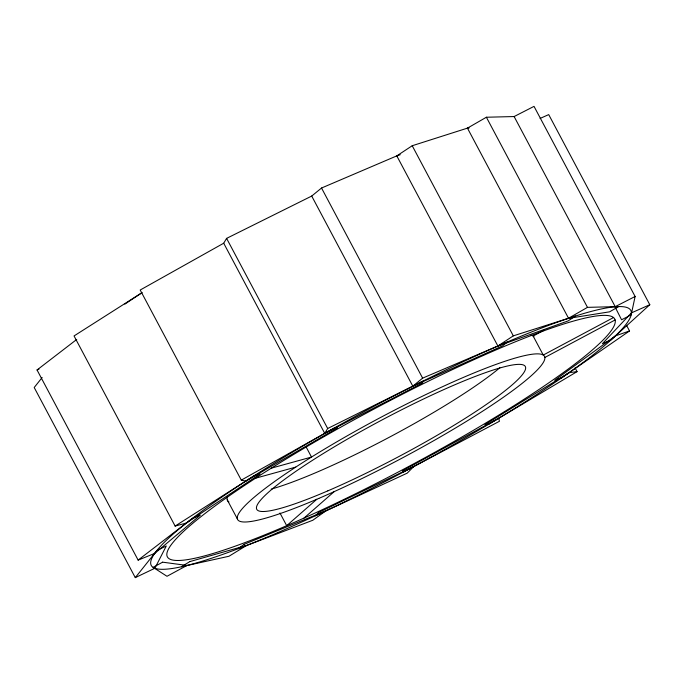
<?xml version="1.0" encoding="UTF-8"?>
<svg xmlns="http://www.w3.org/2000/svg" width="684" height="684" viewBox="0 0 684 684"><rect width="100%" height="100%" fill="white"/><g stroke="black" fill="none" stroke-linecap="round" stroke-linejoin="round"><path stroke-width="1.03" d="M635.12 296.488L631.178 314.854L621.576 319.779L614.976 306.783L635.12 296.488L534.033 106.371L513.889 116.665M241.29 480.134L335.297 427.449L337.545 427.851L245.778 481.126L241.29 480.134L140.203 290.016L223.702 243.213L226.592 238.383L311.716 196.06L412.811 386.178M324.755 433.391L327.679 428.509L423.516 380.851L422.242 383.125L324.755 433.391L223.702 243.213M42.151 377.525L34.2 387.512L135.287 577.629L154.892 568.242L166.289 545.969L156.918 550.475L135.287 577.629M649.8 304.731L611.222 339.751L602.407 343.684L631.4 312.896L649.8 304.731L548.713 114.604L540.095 118.435M316.803 499.269L286.699 525.68L279.961 513.009M304.081 518.027L334.194 491.616M311.596 196.154L321.531 188.023L396.797 155.884L497.884 346.01M422.627 378.141L412.691 386.272L502.723 345.796L507.357 341.966L422.627 378.141L321.531 188.023M138.134 560.102L192.341 518.404L200.301 515.172L154.695 553.433L138.134 560.102L37.039 369.976L76.745 339.435M629.536 330.953L561.53 377.91L554.698 380.321L615.369 335.895L629.536 330.953L626.535 325.31M568.532 318.257L467.446 128.13L412.221 145.735L396.609 156.012L400.234 154.712M513.308 335.861L497.695 346.13L568.122 320.907L575.483 316.042L513.308 335.861L412.221 145.735M141.956 292.701L74.043 335.947L175.13 526.073L186.416 523.029L260.082 473.944L254.61 475.457L175.13 526.073M577.065 371.626L488.821 424.174L484.888 424.738L569.037 372.677L577.065 371.626L575.056 367.864M615.215 306.663L514.129 116.545L486.384 117.238L467.215 128.267L469.13 127.959M587.479 307.355L568.31 318.385L609.606 311.827L618.704 306.577L587.479 307.355L486.384 117.238M544.396 330.039L533.152 336.041L543.258 355.056L613.531 317.547M544.849 357.467L615.113 319.958A253.337 33.507 -28 0 0 271.343 468.147A253.337 33.507 -28 0 0 286.699 525.68A253.337 33.507 -28 0 0 615.113 319.958M37.039 369.976L38.971 369.206M271.343 468.147L311.511 457.057L306.21 447.097M255.542 478.21L295.702 467.121M226.592 238.383L327.679 428.509M227.242 499.867L237.357 518.874M124.881 304.132A271.539 35.91 -28 0 1 142.007 292.743M228.926 501.911A173.787 22.982 -28 0 1 227.524 496.781M531.126 335.228A173.787 22.982 -28 0 1 533.947 336.708M499.859 367.744A152.062 20.11 -28 0 1 271.189 489.128M318.385 512.675L315.375 515.779L407.228 473.131L413.769 466.514L318.385 512.675M244.179 544.319L238.083 548.748L312.81 520.259L325.798 510.905L244.179 544.319M189.819 561.598L181.44 566.745L228.952 556.263L246.642 545.43L189.819 561.598M498.67 418.266L402.406 470.934L402.902 472.293L499.465 421.258L498.67 418.266M162.63 562.171L153.113 567.352L166.99 576.287L186.988 565.446L162.63 562.171M327.85 490.847A152.062 20.11 -28 0 0 525.568 367.214A152.062 20.11 -28 0 0 319.736 455.732A152.062 20.11 -28 0 0 327.85 490.847M318.821 498.405A173.787 22.982 -28 0 0 544.78 357.108A173.787 22.982 -28 0 0 309.553 458.28A173.787 22.982 -28 0 0 318.821 498.405M278.2 532.417A271.539 35.91 -28 0 0 631.255 311.647A271.539 35.91 -28 0 0 263.699 469.72A271.539 35.91 -28 0 0 278.2 532.417"/></g></svg>
